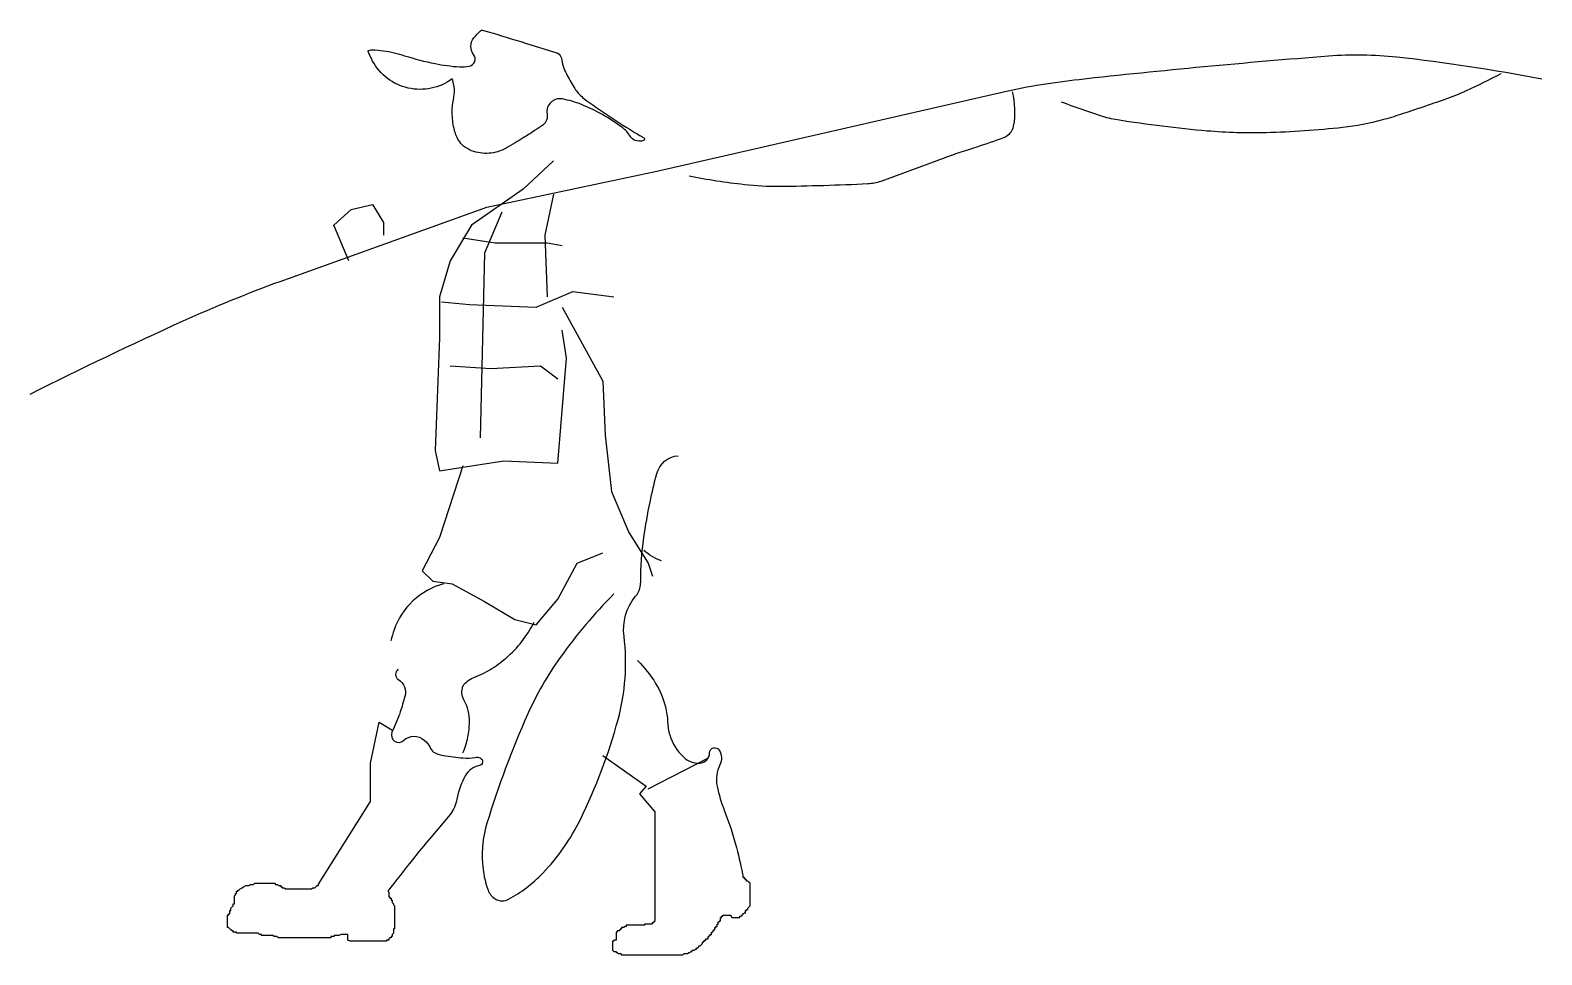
# Model space of a CAD drawing. Extents: x -0.86 to 1.92, y 0 to 1.7.
import ezdxf

# ---------------------------------------------------------------- set-up
doc = ezdxf.new("R2010")
doc.units = 0
doc.header["$LTSCALE"] = 100
doc.header["$MEASUREMENT"] = 0
doc.layers.add('P-PESSOA', color=2, linetype='CONTINUOUS')

msp = doc.modelspace()

# ---------------------------------------------------------------- linework, layer by layer
at = {"layer": 'P-PESSOA', "linetype": 'CONTINUOUS'}
for points in [[(-0.0838, 1.6125, -0.215554), (-0.1649, 1.5958, -0.217491), (-0.2303, 1.6455, -0.02376), (-0.2387, 1.6632, -0.409961), (-0.2382, 1.6644, -0.103404), (-0.2309, 1.6659, -0.037022), (-0.2105, 1.6644, -0.040283), (-0.1714, 1.6553, 0.027924), (-0.1154, 1.6408, 0.030792), (-0.0706, 1.6347, 0.075515), (-0.0521, 1.6361, 0.544419), (-0.0444, 1.6572, -0.34266), (-0.0442, 1.688, -0.043038), (-0.0317, 1.7012, -0.236598), (-0.0283, 1.7021, -0.022218), (-0.0196, 1.6999, -0.002706), (0.0509, 1.6785), (0.1103, 1.6597, -0.256568), (0.1169, 1.6505, 0.091415), (0.1261, 1.622, 0.011877), (0.1405, 1.5967, 0.036309), (0.1459, 1.589, 0.067808), (0.1638, 1.5723, 0.01542), (0.2528, 1.5135, 0.012693), (0.2638, 1.5071, -0.028089), (0.2687, 1.5041, -0.62626), (0.2678, 1.499, -0.158305), (0.2528, 1.4994, -0.174844), (0.2434, 1.5071, 0.097651), (0.2291, 1.523, 0.032073), (0.1924, 1.5468, 0.032805), (0.1538, 1.5654, 0.046641), (0.119, 1.5757, 0.134951), (0.1063, 1.5748, 0.049101), (0.1031, 1.5733, 0.030536), (0.0984, 1.5701, 0.289228), (0.0906, 1.5485, -0.298725), (0.0826, 1.5277, -0.00993), (0.0678, 1.5175, -0.007166), (0.0469, 1.5041, -0.004689), (0.0317, 1.4949, -0.004367), (0.0152, 1.4852, -0.11176), (-0.0161, 1.4757, -0.113015), (-0.0481, 1.4805, -0.073885), (-0.063, 1.4891, -0.09385), (-0.0719, 1.4994, -0.075246), (-0.0804, 1.5211, -0.057883), (-0.0838, 1.5512, -0.047589), (-0.0814, 1.5742, 0.056497), (-0.0798, 1.5937, 0.044411), (-0.0806, 1.6003, 0.023269), (-0.0838, 1.6125)], [(-0.8599, 1.0327, -0.010954), (-0.5784, 1.1673, -0.017785), (-0.4005, 1.2401), (-0.0204, 1.3768), (0.2924, 1.4428), (0.93, 1.589, -0.026537), (1.0689, 1.6118, -0.008096), (1.5279, 1.655, -0.046374), (1.6533, 1.6531, -0.021536), (1.9199, 1.6125)], [(1.8447, 1.622, -0.013553), (1.7807, 1.5905, -0.022977), (1.7417, 1.5748, -0.005046), (1.66, 1.547, -0.01263), (1.6269, 1.5371, -0.039274), (1.554, 1.5232, -0.020606), (1.4131, 1.5135, -0.028367), (1.3048, 1.5167, -0.018484), (1.1398, 1.5371, -0.037567), (1.1087, 1.5446, -0.015803), (1.0369, 1.5701)], [(0.9458, 1.589, -0.110675), (0.9481, 1.5257, -0.262846), (0.93, 1.5041, -0.013587), (0.8809, 1.4872, 0.010816), (0.8191, 1.4664), (0.7043, 1.4239, -0.068804), (0.6805, 1.4194, -0.010185), (0.5181, 1.4145, -0.030705), (0.4534, 1.4179, -0.019344), (0.3518, 1.4334)], [(0.2132, 0.6649, 0.039708), (0.115, 0.5483, 0.050111), (0.0548, 0.4434, 0.03129), (-0.0201, 0.243, 0.091705), (-0.0283, 0.1699, 0.068853), (-0.0178, 0.1201, 0.17183), (-0.0046, 0.1039, 0.266185), (0.0199, 0.1033, 0.077509), (0.0826, 0.1511, 0.077595), (0.1519, 0.2502, 0.047668), (0.2212, 0.4339, 0.097173), (0.2321, 0.587, -0.201846), (0.2528, 0.6602, -0.021448), (0.2557, 0.6635, 0.054045), (0.2568, 0.6649, 0.137484), (0.2628, 0.6866, -0.036917), (0.2687, 0.7687, -0.013439), (0.28, 0.8339, -0.016473), (0.2924, 0.8865, -0.313297), (0.3315, 0.9194, -0.262061)], [(0.3008, 0.7261, -0.100801), (0.2687, 0.7451)], [(-0.0996, 0.6838, 0.119829), (-0.156, 0.6521, 0.122159), (-0.1907, 0.5989, 0.022385), (-0.1967, 0.5787, 0.193576)], [(-0.064, 0.3726, 0.044551), (-0.0551, 0.4016, 0.048452), (-0.0521, 0.4292, 0.13073), (-0.0623, 0.47, -0.225242), (-0.064, 0.4952, -0.116114), (-0.0599, 0.5011, -0.056925), (-0.0481, 0.5094), (-0.0481, 0.5094, 0.043486), (-0.0148, 0.5255, 0.043486), (0.0152, 0.5471, 0.049447), (0.0443, 0.5775, 0.049447), (0.0667, 0.6131)], [(0.2568, 0.5424, -0.064667), (0.2903, 0.5005, -0.074554), (0.3083, 0.4575, -0.052858), (0.3123, 0.4292, 0.063385), (0.3162, 0.4056, 0.133069), (0.3413, 0.3651, 0.200677), (0.3716, 0.3538, 0.403218), (0.3894, 0.3724, -0.760396), (0.4073, 0.3774, -0.256702), (0.4084, 0.3506, 0.168136), (0.4033, 0.3114, 0.041996), (0.4169, 0.2656, -0.028228), (0.439, 0.1982, -0.018623), (0.4514, 0.1431, -0.127159)], [(-0.1833, 0.5263, 0.531651), (-0.1827, 0.5073, -0.331187), (-0.1709, 0.4764, -0.007831), (-0.1793, 0.448, -0.02312), (-0.1827, 0.4386), (-0.1907, 0.4198), (-0.1946, 0.4104, 0.810996), (-0.1732, 0.3955, -0.386928), (-0.1352, 0.3962, -0.105096), (-0.1236, 0.3806, 0.183712), (-0.1154, 0.3726, 0.05768), (-0.0997, 0.3678, 0.026235), (-0.064, 0.3632, 0.063474), (-0.0419, 0.3643, -0.147542), (-0.0323, 0.3632, -0.738175), (-0.0338, 0.3491, 0.221079), (-0.06, 0.3302, 0.086068), (-0.0751, 0.2874, -0.12911), (-0.0877, 0.2595), (-0.1234, 0.2171, 0.005481), (-0.1569, 0.176, 0.004701), (-0.2024, 0.1179), (-0.2004, 0.1159), (-0.2004, 0.1076), (-0.1983, 0.1076), (-0.1983, 0.1055), (-0.1962, 0.1055), (-0.1962, 0.1013), (-0.1941, 0.1013), (-0.1941, 0.0971), (-0.192, 0.095), (-0.192, 0.093), (-0.19, 0.0909), (-0.19, 0.0491), (-0.192, 0.0491), (-0.192, 0.0408), (-0.1941, 0.0387), (-0.1941, 0.0345), (-0.1962, 0.0345), (-0.1962, 0.0324), (-0.1983, 0.0324), (-0.2004, 0.0303), (-0.2004, 0.0282), (-0.2046, 0.0282), (-0.2046, 0.0262), (-0.2714, 0.0262), (-0.2756, 0.0282), (-0.2756, 0.0387), (-0.2881, 0.0387), (-0.2923, 0.0366), (-0.3007, 0.0366), (-0.3007, 0.0345), (-0.3069, 0.0345), (-0.3069, 0.0324), (-0.403, 0.0324), (-0.4072, 0.0345), (-0.4114, 0.0345), (-0.4135, 0.0366), (-0.4344, 0.0366), (-0.4344, 0.0387), (-0.4385, 0.0387), (-0.4406, 0.0408), (-0.4803, 0.0408), (-0.4803, 0.0429), (-0.4866, 0.0429), (-0.4866, 0.0449), (-0.4887, 0.0449), (-0.4908, 0.047), (-0.4929, 0.0491), (-0.495, 0.0512), (-0.497, 0.0512), (-0.497, 0.0742), (-0.495, 0.0742), (-0.495, 0.0763), (-0.4929, 0.0763), (-0.4929, 0.0825), (-0.4908, 0.0825), (-0.4908, 0.0867), (-0.4866, 0.0909), (-0.4866, 0.095), (-0.4845, 0.095), (-0.4845, 0.1097), (-0.4824, 0.1117), (-0.4824, 0.1138), (-0.4803, 0.1138), (-0.4803, 0.118), (-0.4782, 0.118), (-0.4782, 0.1201), (-0.4761, 0.1201), (-0.4741, 0.1222), (-0.4699, 0.1243), (-0.4678, 0.1264), (-0.4636, 0.1284), (-0.4573, 0.1284), (-0.4553, 0.1305), (-0.449, 0.1305), (-0.4469, 0.1326), (-0.4093, 0.1326), (-0.4093, 0.1305), (-0.4051, 0.1305), (-0.403, 0.1284), (-0.3989, 0.1284), (-0.3989, 0.1264), (-0.3968, 0.1264), (-0.3968, 0.1243), (-0.3926, 0.1243), (-0.3905, 0.1222), (-0.3425, 0.1222), (-0.3404, 0.1243), (-0.3362, 0.1243), (-0.332, 0.1284), (-0.3299, 0.1284), (-0.3299, 0.1312), (-0.2342, 0.2831), (-0.2342, 0.3538), (-0.2184, 0.4292), (-0.1946, 0.4151)]]:
    msp.add_lwpolyline(points, format="xyb", dxfattribs=at)
for points in [[(0.1024, 1.4617), (0.0469, 1.4098), (-0.0481, 1.3438), (-0.0877, 1.2778), (-0.1075, 1.2118), (-0.1075, 1.1364), (-0.1154, 0.9289), (-0.1075, 0.8912), (-0.0481, 0.9007), (0.0113, 0.9101), (0.1103, 0.9054), (0.1261, 1.0987), (0.1182, 1.1505)], [(0.1024, 1.4004), (0.0865, 1.3249), (0.0905, 1.2118)], [(-0.2738, 1.2778), (-0.3015, 1.3438), (-0.2699, 1.3721), (-0.2303, 1.3815), (-0.2105, 1.3485), (-0.2105, 1.3249)], [(0.0073, 1.3674), (-0.0244, 1.2919), (-0.0323, 0.9525)], [(-0.064, 1.3202), (-0.0046, 1.3108), (0.035, 1.3108), (0.0905, 1.3108), (0.1182, 1.3061)], [(-0.1036, 1.2024), (-0.0521, 1.1977), (0.0707, 1.1929), (0.138, 1.2212), (0.2132, 1.2118)], [(0.1182, 1.1929), (0.1934, 1.0562), (0.1974, 0.9572), (0.2093, 0.8535), (0.241, 0.7781), (0.2766, 0.7215), (0.2845, 0.6979)], [(-0.0877, 1.0845), (-0.0125, 1.0798), (0.0786, 1.0845), (0.1103, 1.0609)], [(-0.064, 0.9007), (-0.1075, 0.7687), (-0.1392, 0.7074), (-0.1194, 0.6885), (-0.0838, 0.6838), (-0.0244, 0.6508), (0.0311, 0.6178), (0.0707, 0.6084), (0.1103, 0.6555), (0.1459, 0.7215), (0.1934, 0.7404)], [(0.1934, 0.3679), (0.2726, 0.3114), (0.2608, 0.2972), (0.2885, 0.2642), (0.2885, 0.0637), (0.2884, 0.0637), (0.2884, 0.0616), (0.2863, 0.0616), (0.2863, 0.0596), (0.2842, 0.0596), (0.2842, 0.0575), (0.2696, 0.0575), (0.2696, 0.0554), (0.2362, 0.0554), (0.2362, 0.0533), (0.2341, 0.0533), (0.232, 0.0512), (0.2278, 0.0512), (0.2278, 0.0491), (0.2257, 0.0491), (0.2257, 0.047), (0.2237, 0.047), (0.2237, 0.0449), (0.2195, 0.0449), (0.2195, 0.0429), (0.2174, 0.0429), (0.2174, 0.0282), (0.2132, 0.0282), (0.2132, 0.0262), (0.2111, 0.0262), (0.2111, 0.0095), (0.2132, 0.0074), (0.2174, 0.0074), (0.2174, 0.0053), (0.2195, 0.0053), (0.2216, 0.0032), (0.2257, 0.0032), (0.2278, 0.0011), (0.3406, 0.0011), (0.3427, 0.0032), (0.349, 0.0032), (0.3511, 0.0053), (0.3532, 0.0053), (0.3553, 0.0074), (0.3574, 0.0074), (0.3574, 0.0095), (0.3615, 0.0095), (0.3636, 0.0115), (0.3657, 0.0115), (0.3657, 0.0136), (0.3678, 0.0136), (0.3699, 0.0157), (0.3699, 0.0178), (0.372, 0.0178), (0.3762, 0.022), (0.3762, 0.0241), (0.3782, 0.0241), (0.3782, 0.0262), (0.3803, 0.0262), (0.3803, 0.0282), (0.3824, 0.0282), (0.3824, 0.0303), (0.3866, 0.0303), (0.3866, 0.0345), (0.3887, 0.0345), (0.3887, 0.0366), (0.3908, 0.0366), (0.3908, 0.0387), (0.3929, 0.0387), (0.3929, 0.0429), (0.395, 0.0429), (0.397, 0.0449), (0.397, 0.047), (0.3991, 0.047), (0.3991, 0.0512), (0.4012, 0.0512), (0.4012, 0.0533), (0.4033, 0.0533), (0.4033, 0.0575), (0.4054, 0.0575), (0.4054, 0.0616), (0.4075, 0.0616), (0.4075, 0.0637), (0.4096, 0.0637), (0.4096, 0.07), (0.4117, 0.07), (0.4117, 0.0721), (0.4138, 0.0721), (0.4138, 0.0742), (0.4284, 0.0742), (0.4284, 0.0721), (0.4305, 0.07), (0.4451, 0.07), (0.4451, 0.0721), (0.4472, 0.0721), (0.4493, 0.0742), (0.4514, 0.0763), (0.4534, 0.0783), (0.4555, 0.0783), (0.4555, 0.0825), (0.4576, 0.0825), (0.4576, 0.0846), (0.4597, 0.0846), (0.4597, 0.0867), (0.4618, 0.0888), (0.4639, 0.0909), (0.4639, 0.1326), (0.4618, 0.1347), (0.4597, 0.1368), (0.4576, 0.1368), (0.4576, 0.1389), (0.4555, 0.1389), (0.4555, 0.141), (0.4534, 0.141), (0.4534, 0.1431), (0.4514, 0.1431), (0.4514, 0.1451), (0.451, 0.1451)], [(0.2766, 0.3066), (0.3875, 0.3632)]]:
    msp.add_lwpolyline(points, dxfattribs=at)

doc.saveas('drawing.dxf')
